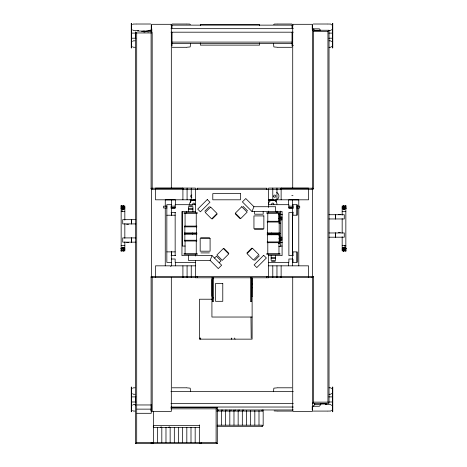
<?xml version="1.0" encoding="UTF-8"?>
<svg xmlns="http://www.w3.org/2000/svg" width="467" height="467" viewBox="0 0 467 467"><rect width="100%" height="100%" fill="white"/><g stroke="black" fill="none" stroke-linecap="round" stroke-linejoin="round"><path stroke-width="0.7" d="M193.84 200.582L193.84 200.028L195.288 200.028M272.763 200.582L272.763 200.028L268.42 200.028M276.954 204.178A4.191 4.191 0 0 0 275.728 201.213C273.592 199.234 271.047 200.489 268.42 200.168M131.437 242.157L131.455 237.913M151.501 31.902L151.518 30.227A81.591 81.585 84.6 0 0 144.501 32.019M123.796 247.761L122.22 247.819L120.673 248.788L123.346 248.683L123.235 251.351L124.199 249.816L124.269 248.234L123.592 247.323L122.517 247.528L123.796 247.761L123.136 248.31L123.743 248.286L123.714 248.888L124.269 248.234L124.701 248.432L124.841 249.18L123.562 250.458M344.483 209.35L342.731 208.644L342.801 207.056L343.765 205.527L343.654 208.189L346.327 208.089L343.706 208.136L343.257 208.586L343.864 208.562L343.204 209.111L343.408 209.549L344.144 209.683L345.428 208.405M343.257 208.586L343.286 207.984L342.731 208.644L342.299 208.44L342.159 207.692L343.449 206.408M343.8 205.859L343.654 208.189M124.508 207.319L124.275 208.591L123.72 207.932L123.743 208.539L123.3 208.089L123.247 205.468L123.352 208.142L120.684 208.031L122.214 209L123.802 209.064L124.712 208.393L124.847 207.652L123.574 206.379M343.648 248.73L346.316 248.841L343.648 248.73L343.753 251.404L343.648 248.73L343.257 248.333L343.28 248.94L342.725 248.281L342.288 248.485L342.153 249.22L343.438 250.505M182.76 188.201L182.912 189.281L183.152 188.872M182.76 276.476L182.912 277.561L183.152 277.147M197.027 276.476L197.173 277.561L197.418 277.147M342.492 249.559L343.403 247.37L344.15 247.236L345.434 248.52M210.092 260.376L212.065 255.618L221.65 265.203L218.282 268.572L210.092 260.376L188.399 260.376L188.399 255.618M253.949 206.729L245.759 198.539L242.391 201.907L251.976 211.493L253.949 206.729L275.641 206.729L275.641 211.493M331.611 29.596L330.747 30.448L329.06 30.489M331.611 46.402L330.747 47.255L329.06 47.295M331.611 393.377L330.747 394.236L329.06 394.276M331.611 410.184L330.747 411.036L327.431 411.083M121.578 208.358L122.85 209.636L123.597 209.502L123.802 209.064L123.142 208.516L123.743 208.539M160.736 427.404L161.016 426.815L161.506 427.007L161.529 427.708M168.832 427.404L169.112 426.815L169.603 427.007L169.626 427.708M197.418 188.872L197.173 189.281L197.027 188.201L267.013 188.201L266.861 189.281L266.622 188.872M231.813 338.733L231.568 339.147L231.328 338.733L231.422 338.067L231.755 338.33M280.883 277.147L281.128 277.561L281.28 276.476M216.752 411.094L262.337 411.094L262.688 410.586L262.448 409.968L261.952 410.09M217.19 425.805L217.19 426.313L262.337 426.313L262.688 425.805L262.448 425.186L217.248 425.186M132.558 24.617L133.293 24.056L136.615 24.015M132.558 41.423L133.293 40.857L134.986 40.816M273.662 24.617L274.398 24.056L277.719 24.015M132.558 388.398L133.293 387.838L134.986 387.797M132.558 405.204L133.293 404.644L134.986 404.603M320.712 403.284L320.712 404.65L319.364 406.255L312.446 406.255M280.685 218.428L281.834 217.079L280.504 217.079M278.933 235.269L278.986 234.743M123.346 248.683L123.743 248.286M123.872 206.677L121.875 208.661M123.597 209.502L124.712 208.393M329.025 30.25L329.025 403.231L327.939 402.145L327.939 31.33L329.025 30.25L312.569 30.25L313.655 31.33L313.655 188.96L312.569 188.96M122.856 247.189L121.572 248.473L122.179 248.462L123.86 250.154M121 250.691L121.63 250.067M120.976 251.059L121.969 250.061M121.315 251.059L121.969 250.405M204.744 211.242L209.403 206.577M212.304 218.982L217.143 214.137M214.528 258.082L216.419 256.185L221.084 260.843L219.186 262.74M246.926 252.974L251.766 248.129M254.667 260.528L259.325 255.869M345.031 206.472L345.685 205.819M345.031 206.811L346.024 205.813M345.37 206.811L346.024 206.157M135.617 443.533L136.697 442.453L216.104 442.453L217.19 443.533M342.288 248.485L343.403 247.37M216.104 442.453L216.104 408.829L217.19 407.744M312.569 403.231L313.655 402.145L313.655 276.476L151.232 276.476L151.016 277.147L151.582 277.561L195.422 277.561M313.1 406.255L314.711 404.65L320.712 404.65M123.393 250.043L123.644 250.376M343.14 206.718L344.821 208.416L345.125 208.113L344.897 208.34M121.928 208.13L121.362 207.558L122.768 206.163L124.648 208.06M123.358 206.758L123.65 206.461M122.109 208.895L123.603 207.406M124.66 248.788L122.763 250.674L121.367 249.267L122.132 248.502M122.786 250.645L122.763 250.674A0.992 0.992 0 0 0 123.055 249.973M342.34 208.084L344.237 206.204L345.633 207.611L344.483 208.749M343.753 247.417L342.352 248.812L344.232 250.709L345.638 249.314L344.879 248.543L345.341 248.432M343.397 249.466L344.389 248.473M343.426 249.898L345.125 248.21M343.35 250.411L343.607 250.078M343.426 207.009L343.356 206.496M345.977 208.048L344.78 209.053L343.204 209.111M183.064 188.201L151.232 188.201L151.016 188.872L151.582 189.281L152.149 188.872M151.582 189.281L312.458 189.281L313.024 188.872L312.808 188.201L280.976 188.201M200.81 338.733L200.238 339.147L199.672 338.733L199.888 338.067L200.594 338.067M268.618 277.561L312.458 277.561L313.024 277.147L312.808 276.476M293.34 45.562L292.021 46.075L292.021 32.276M151.769 31.785L151.098 32.001L151.098 188.872L152.184 188.872M151.098 410.446L151.769 410.224M151.495 31.347L147.846 31.995M151.547 29.9L151.442 29.917A80.05 80.05 0 0 0 143.725 31.989M193.478 200.022L191.873 200.343L189.952 199.812M272.763 199.987L271.158 200.308L269.798 201.213L268.893 202.573A4.191 4.191 0 0 0 268.572 204.178M122.512 209.298L123.802 209.064M343.257 248.333L343.858 248.362L343.198 247.808L344.488 247.574M136.959 24.015L150.765 24.015M172.171 24.015L185.977 24.015M186.327 24.015L189.643 24.056L190.384 24.617M278.063 24.015L291.869 24.015M313.275 24.015L327.087 24.015M327.431 24.015L330.747 24.056L331.611 24.909M170.922 25.13L293.294 25.13M170.992 28.668L293.305 28.668M312.446 28.837L319.364 28.837L320.712 30.443L314.711 30.443L313.1 28.837M138.734 30.489L133.609 30.489L132.558 29.888M137.502 31.061L146.691 31.061M313.655 31.33L327.939 31.33M170.992 32.188L293.305 32.188M151.582 32.351L152.184 32.351L152.184 188.143M135.617 31.867L136.697 32.953L151.582 32.953L151.582 24.302L171.319 24.302L171.319 188.394M131.589 33.104L135.926 33.104M328.844 33.104L332.457 33.104M131.589 38.206L135.926 38.206M328.844 38.206L332.457 38.206M329.06 40.816L330.747 40.857L331.611 41.715M172.025 42.094L292.021 42.094M171.652 43.629L291.834 43.629M134.986 47.295L133.293 47.255L132.558 46.694M172.171 47.295L185.977 47.295M186.327 47.295L190.192 46.945L190.548 43.378M277.719 47.295L273.855 46.945L273.499 43.378M278.063 47.295L291.869 47.295M291.811 195.667L292.978 195.667M195.422 199.812L155.493 199.812L155.493 188.084L195.422 188.084L195.422 212.532M268.618 199.812L308.547 199.812L308.547 188.084L268.618 188.084L268.618 207.453M193.84 200.168L195.288 200.168M193.84 200.442L195.288 200.442M268.42 200.442L272.763 200.442M268.42 200.582L271.315 200.582M171.383 204.692L166.842 204.692L166.842 262.413L171.383 262.413M195.568 204.692L175.154 204.692L175.154 208.095L171.383 208.095M268.472 204.692L288.886 204.692L288.886 208.095L292.651 208.095M292.651 204.692L297.199 204.692L297.199 215.223L292.651 215.223M188.802 205.772L192.503 205.772M167.163 206.157L163.52 206.157L163.52 207.961L167.157 207.961M170.805 206.157L175.183 206.157M288.851 206.157L293.276 206.157M296.814 206.157L299.709 206.157L299.709 207.961L296.796 207.961M171.033 207.745L175.154 207.745M288.886 207.745L293.007 207.745M170.799 207.961L175.172 207.961M288.787 207.961L293.153 207.961M188.399 208.632L192.906 208.632M188.399 209.59L192.906 209.59M121.151 211.493L124.835 211.493M195.737 211.493L181.949 211.493L181.949 255.618L212.065 255.618M251.976 211.493L282.091 211.493L282.091 255.618L268.303 255.618M342.165 211.493L345.849 211.493M183.963 212.45L197.343 212.45M266.698 212.45L280.083 212.45M171.033 212.578L175.569 212.578M293.007 212.578L288.886 212.578L288.886 255.618L293.007 255.618M183.963 213.46L197.343 213.46M266.698 213.46L280.083 213.46M338.482 214.353L340.32 214.353M280.34 214.505L282.348 214.505M278.84 214.744L280.685 214.744M329.007 214.721L344.284 214.721L344.284 218.959L329.007 218.959M166.842 215.223L175.154 215.223M278.84 218.428L280.072 218.428M135.809 219.671L122.716 219.671L122.716 223.915L135.809 223.915M280.685 219.951L281.834 219.951L281.834 217.079M267.182 221.276L279.593 221.276M267.182 222.041L279.593 222.041M278.84 223.173L280.685 223.173M126.68 224.277L128.518 224.277M184.447 226.098L196.858 226.098M184.447 226.857L196.858 226.857M254.433 229.385L263.382 229.385M338.482 232.595L340.32 232.595M184.447 232.916L196.858 232.916M267.182 232.916L279.593 232.916M329.007 232.963L344.284 232.963L344.284 237.201L329.007 237.201M184.447 233.424L196.858 233.424M267.182 233.424L279.593 233.424M278.84 233.564L280.685 233.564M184.447 233.681L196.858 233.681M184.447 234.195L196.858 234.195M267.182 234.259L279.593 234.259M267.182 234.767L279.593 234.767M280.685 237.178L281.834 237.178L281.834 240.05L280.504 240.05M200.664 237.721L209.607 237.721M135.809 237.913L122.716 237.913L122.716 242.157L135.809 242.157M278.84 238.695L280.072 238.695M184.447 240.248L196.858 240.248M184.447 241.013L196.858 241.013M267.182 241.941L279.593 241.941M279.459 242.385L282.348 242.367M126.68 242.519L128.518 242.519M267.182 242.706L279.593 242.706M121.151 245.379L124.835 245.379M342.165 245.379L345.849 245.379M185.165 246.051L182.299 246.051L182.299 211.539M280.679 246.051L282.132 246.051M278.84 246.348L280.685 246.348L280.685 211.113M166.842 251.882L175.154 251.882M292.651 251.882L297.199 251.882L297.199 262.413L292.651 262.413M200.868 252.91L209.397 252.91M183.963 253.651L197.343 253.651M266.698 253.651L280.083 253.651M183.963 254.661L197.343 254.661M266.698 254.661L280.083 254.661M171.033 255.618L175.569 255.618M271.134 257.521L275.641 257.521M271.134 258.479L275.641 258.479M171.383 259.016L175.154 259.016L175.154 262.413L195.568 262.413M292.651 259.016L288.886 259.016L288.886 262.413L268.472 262.413M271.537 261.339L275.238 261.339M195.422 265.834L155.493 265.834L155.493 277.561M268.618 265.834L308.547 265.834L308.547 277.561M170.572 266.464L170.94 266.464M252.116 278.495L252.005 296.329M212.403 278.752L213.6 278.752M211.925 279.389L211.925 296.329M251.795 284.041L252.116 284.041M251.795 287.783L252.116 287.783M251.795 296.329L252.116 296.329M212.403 297.893L213.6 297.893M211.925 299.219L199.502 299.219L199.502 339.147L252.116 339.147L252.116 277.777M252.116 317.035L211.925 317.035L211.925 277.777M172.171 387.797L185.977 387.797M186.327 387.797L190.192 388.153L190.548 391.714M277.719 387.797L273.855 388.153L273.499 391.714M278.063 387.797L291.869 387.797M329.06 387.797L330.747 387.838L331.611 388.69M170.922 391.463L293.294 391.463M134.986 394.276L133.293 394.236L132.558 393.669M131.589 396.886L135.926 396.886M328.844 396.886L332.457 396.886M131.589 401.988L135.926 401.988M328.844 401.988L332.457 401.988M313.655 402.145L327.939 402.145M312.458 403.342L328.54 403.342M170.969 403.511L293.323 403.511M320.374 404.031L326.538 404.031M325.306 404.603L330.747 404.644L331.611 405.496M135.016 404.965L135.687 404.965M136.901 404.965L151.582 404.965M170.969 407.026L293.323 407.026M170.975 407.633L217.301 407.633L217.301 443.65L199.333 443.65M170.94 408.829L216.104 408.829M136.936 409.133L151.261 409.133M216.811 409.968L293.294 409.968M151.098 410.797L152.184 410.797L152.184 276.96L151.098 276.96L151.098 411.147L151.769 411.363M134.986 411.083L133.293 411.036L132.558 410.475M277.719 411.083L274.106 410.919M278.063 411.083L291.869 411.083M313.275 411.083L327.087 411.083M151.582 411.392L171.319 411.392L171.319 277.235M136.936 413.301L151.261 413.301L151.261 404.965M153.474 425.6L199.333 425.6M153.427 427.375L199.333 427.375M151.331 443.533L201.3 443.533L201.154 442.453M153.474 443.65L135.5 443.65L135.5 32.351M343.198 247.808L344.786 247.878L345.983 248.876M195.445 200.308L193.84 199.987L192.235 200.308L190.875 201.213A4.191 4.191 0 0 0 189.649 204.178M153.188 426.815L153.672 427.007L153.696 427.708M276.657 192.492L277.696 193.186A4.191 4.191 0 0 1 278.601 197.757C277.684 199.911 274.859 201.02 272.804 199.812M261.882 410.785L262.337 411.094M261.882 426.003L262.337 426.313M311.886 188.872L312.458 189.281M311.886 277.147L312.458 277.561M344.821 208.416L345.119 208.714M342.299 208.44L343.408 209.549M345.37 250.108L346.024 250.761M345.031 250.108L346.024 251.1M345.031 250.446L345.685 251.1M242.957 206.262L247.621 210.926M235.216 213.822L240.061 218.667M223.979 248.444L228.824 253.283M121.315 205.772L121.969 206.426M121.011 205.813L121.934 206.729M120.976 206.11L121.63 206.764M251.193 338.231L250.977 317.035M123.592 247.323L124.701 248.432M121.881 248.164L122.179 248.462M151.991 442.868L151.582 442.453L151.582 443.533M345.043 208.194L345.335 208.492M343.403 207.447L344.885 208.947M122.12 208.329L122.663 208.872M122.115 247.93L124.094 249.921M280.685 238.695L281.834 240.05M343.788 251.053L342.79 249.851L342.725 248.281M123.212 205.819L124.21 207.021L124.275 208.591M280.883 188.872L281.128 189.281L281.28 188.201M266.622 277.147L266.861 277.561L267.013 276.476M234.545 338.009L235.029 339.147M342.498 207.354L342.731 208.644M124.269 248.234L124.502 249.518M344.938 245.379L344.938 250.014M342.165 215.1L342.165 205.965L345.849 205.965L345.849 250.907L342.165 250.907L342.165 236.728M342.165 218.62L342.165 233.161M314.711 403.284L314.711 404.65M312.23 25.13L312.23 29.398M312.23 406.407L312.23 409.968M298.781 206.408L298.781 199.882L288.629 199.882L288.629 204.955M298.781 207.856L298.781 265.834M296.849 205.048L296.849 214.873M296.849 252.238L296.849 262.063M293.007 205.048L293.007 208.556M293.007 212.065L293.007 214.873M293.007 252.238L293.007 255.747M293.007 259.255L293.007 262.063M292.721 188.335L292.721 24.302L312.458 24.302L312.458 411.392L292.721 411.392L292.721 277.182M292.651 199.882L292.651 265.834M292.587 212.578L292.587 255.618M292.021 25.13L292.021 28.067M288.629 262.215L288.629 265.834M281.128 188.084L281.128 199.812M281.128 265.834L281.128 277.561M279.768 234.901L279.768 242.385M279.552 214.744L279.552 222.689M279.313 213.909L279.313 222.963M279.336 234.767L279.336 242.017M279.336 242.747L279.336 243.365M279.178 222.041L279.178 241.941M278.974 242.706L278.974 253.651M278.659 213.909L278.659 221.761M276.96 188.084L276.96 199.812M277.001 211.113L277.001 212.567M276.96 265.834L276.96 277.561M276.33 211.434L276.33 212.666M276.114 199.602L276.114 201.82M275.641 255.618L275.641 260.376L271.134 260.376L271.134 255.618M272.792 188.084L272.792 199.812M272.792 265.834L272.792 277.561M271.654 232.916L271.654 233.424M271.654 234.259L271.654 234.767M268.618 211.078L268.618 212.532M268.618 254.579L268.618 277.777L195.422 277.777L195.422 260.376M267.801 213.46L267.801 221.276M267.801 242.706L267.801 253.651M267.597 222.041L267.597 241.941M263.172 211.493L263.172 214.195L254.643 214.195L254.643 211.493M263.166 409.968L263.166 425.723M259.564 25.726L259.564 24.529L200.331 24.529L200.331 25.726M259.564 42.976L259.564 45.118L200.331 45.118L200.331 42.976M258.998 410.68L258.998 425.023M254.824 410.68L254.824 425.023M251.637 277.468L251.637 301.589L250.44 301.589L250.44 277.468M250.656 410.68L250.656 425.023M246.488 410.68L246.488 425.023M243.57 409.968L243.57 410.4M242.32 409.968L242.32 410.4M242.32 410.68L242.32 425.023M239.402 409.968L239.402 410.4M238.152 409.968L238.152 410.4M238.152 410.68L238.152 425.023M235.234 409.968L235.234 410.4M233.979 409.968L233.979 410.4M233.979 410.68L233.979 425.023M231.066 409.968L231.066 410.4M229.811 409.968L229.811 410.4M229.811 410.68L229.811 425.023M226.892 409.968L226.892 410.4M225.643 409.968L225.643 410.4M225.643 410.68L225.643 425.023M222.724 409.968L222.724 410.4M221.475 409.968L221.475 410.4M221.475 410.68L221.475 425.023M218.556 409.968L218.556 410.4M213.6 277.468L213.6 301.589L212.403 301.589L212.403 277.468M199.333 424.917L199.333 442.418M196.444 226.857L196.444 240.248M196.239 213.46L196.239 226.098M196.239 241.013L196.239 253.651M195.422 254.579L195.422 256.027M195.165 427.375L195.165 442.436M192.906 211.493L192.906 206.729L188.399 206.729L188.399 211.493M192.386 232.916L192.386 233.424M192.386 233.681L192.386 234.195M191.248 188.084L191.248 199.812M191.248 265.834L191.248 277.561M190.997 427.375L190.997 442.436M190.495 199.602L190.495 202.544M187.08 188.084L187.08 199.812M187.08 265.834L187.08 277.561M186.823 427.375L186.823 442.436M186.596 211.539L186.596 212.999M185.066 213.46L185.066 226.098M185.066 241.013L185.066 253.651M184.862 226.857L184.862 240.248M182.912 188.084L182.912 199.812M182.912 265.834L182.912 277.561M182.655 427.375L182.655 442.436M178.487 427.375L178.487 442.436M175.405 204.955L175.405 199.882L165.26 199.882L165.26 206.408M175.405 262.215L175.405 265.834M175.154 212.578L175.154 255.618M174.319 427.375L174.319 442.436M172.025 25.13L172.025 28.067M172.025 32.276L172.025 46.075M171.453 212.578L171.453 215.497M171.453 251.24L171.453 255.618M171.383 199.882L171.383 215.223M171.383 251.882L171.383 265.834M170.146 427.375L170.146 442.436M165.978 427.375L165.978 442.436M165.26 207.856L165.26 265.834M161.81 427.375L161.81 442.436M157.642 427.375L157.642 442.436M153.474 411.234L153.474 442.436M151.81 28.89L151.81 31.785M151.582 188.872L151.582 276.627M151.255 25.13L151.255 32.246M136.697 32.953L136.697 442.453M135.436 33.104L135.436 38.206M135.436 396.886L135.436 401.988M131.437 237.913L131.455 242.157M124.835 220.074L124.835 205.965L121.151 205.965L121.151 250.907L124.835 250.907L124.835 241.894M124.835 223.711L124.835 238.258M122.062 206.863L122.062 211.493M141.606 31.744A4.512 4.512 0 0 1 145.033 31.295M322.434 403.348A4.512 4.512 0 0 1 321.349 403.797M121.367 249.267A0.992 0.992 0 0 1 121.572 249.109M121.566 207.716A0.992 0.992 0 0 1 121.362 207.558M122.768 206.163A0.992 0.992 0 0 1 123.019 206.607M345.633 207.611A0.992 0.992 0 0 1 344.932 207.897M343.981 206.642A0.992 0.992 0 0 1 344.237 206.204M344.232 250.709A0.992 0.992 0 0 1 343.946 250.008M345.434 249.156A0.992 0.992 0 0 1 345.638 249.314M191.873 197.255A1.103 1.103 0 0 1 190.769 196.152A1.103 1.103 0 0 1 191.873 195.048M192.818 204.604A1.103 1.103 0 0 1 193.84 203.075A1.103 1.103 0 0 1 194.862 204.604M271.741 204.604A1.103 1.103 0 0 1 272.763 203.075A1.103 1.103 0 0 1 273.785 204.604M131.455 219.671L131.437 223.915L131.455 219.671M335.563 214.721L335.545 218.959L335.563 214.721M335.563 232.963L335.545 237.201L335.563 232.963M278.647 214.003L278.91 214.458L279.132 214.213L278.647 214.003M278.671 242.904L278.933 243.36L278.986 242.834L278.671 242.904M151.396 442.483L150.987 443.055L151.396 443.621L152.067 443.405L152.067 442.698L151.396 442.483M207.284 199.532L197.699 209.117L200.384 211.808L209.969 202.223L207.284 199.532M210.635 207.062L205.229 212.467L211.644 218.889L217.05 213.477L210.635 207.062M241.725 206.747L235.31 213.162L240.715 218.574L247.136 212.152L241.725 206.747M223.325 248.537L216.904 254.953L222.315 260.364L228.731 253.943L223.325 248.537M252.425 248.222L247.02 253.628L253.435 260.049L258.841 254.638L252.425 248.222M263.686 255.303L254.101 264.888L256.786 267.579L266.371 257.994L263.686 255.303M131.589 23.35L131.262 23.35L131.262 47.961L131.589 47.961L131.589 23.35M332.778 23.35L332.457 23.35L332.457 47.961L332.778 47.961L332.778 23.35M240.429 193.618L212.789 193.618L212.789 199.806L240.429 199.806L240.429 193.618M263.867 215.912L253.949 215.912L253.949 228.62L263.867 228.62L263.867 215.912M210.092 238.485L200.174 238.485L200.174 251.193L210.092 251.193L210.092 238.485M222.782 283.504L215.503 283.504L215.503 301.303L222.782 301.303L222.782 283.504M131.589 387.131L131.262 387.131L131.262 411.742L131.589 411.742L131.589 387.131M332.778 387.131L332.457 387.131L332.457 411.742L332.778 411.742L332.778 387.131M273.855 196.823A1.103 1.103 0 0 0 275.752 196.572A1.103 1.103 0 0 0 274.584 195.054A1.103 1.103 0 0 0 273.855 196.823"/></g></svg>
